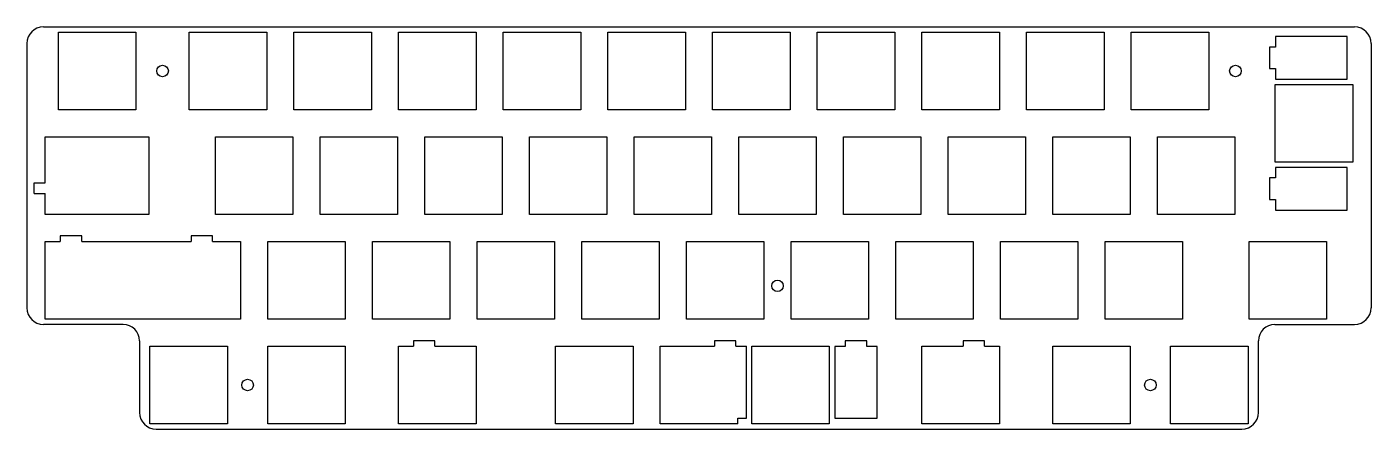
# Model space of a CAD drawing. Header units: millimetres. Extents: x 22 to 267, y -95 to -22.
import ezdxf

# ---------------------------------------------------------------- set-up
doc = ezdxf.new("R2010")
doc.units = ezdxf.units.MM

msp = doc.modelspace()

# ---------------------------------------------------------------- linework, layer by layer
at = {"color": 7, "linetype": 'Continuous'}
for p, q in [((24.975, -21.975), (263.625, -21.975)), ((27.7125, -37.05), (27.7125, -22.95)), ((27.7125, -22.95), (41.8125, -22.95)), ((41.8125, -22.95), (41.8125, -37.05)), ((51.525, -37.05), (51.525, -22.95)), ((51.525, -22.95), (65.625, -22.95)), ((65.625, -22.95), (65.625, -37.05)), ((70.575, -37.05), (70.575, -22.95)), ((70.575, -22.95), (84.675, -22.95)), ((84.675, -22.95), (84.675, -37.05)), ((89.625, -37.05), (89.625, -22.95)), ((89.625, -22.95), (103.725, -22.95)), ((103.725, -22.95), (103.725, -37.05)), ((108.675, -37.05), (108.675, -22.95)), ((108.675, -22.95), (122.775, -22.95)), ((122.775, -22.95), (122.775, -37.05)), ((127.725, -37.05), (127.725, -22.95)), ((127.725, -22.95), (141.825, -22.95)), ((141.825, -22.95), (141.825, -37.05)), ((146.775, -37.05), (146.775, -22.95)), ((146.775, -22.95), (160.875, -22.95)), ((160.875, -22.95), (160.875, -37.05)), ((165.825, -37.05), (165.825, -22.95)), ((165.825, -22.95), (179.925, -22.95)), ((179.925, -22.95), (179.925, -37.05)), ((184.875, -37.05), (184.875, -22.95)), ((184.875, -22.95), (198.975, -22.95)), ((198.975, -22.95), (198.975, -37.05)), ((203.925, -37.05), (203.925, -22.95)), ((203.925, -22.95), (218.025, -22.95)), ((218.025, -22.95), (218.025, -37.05)), ((222.975, -37.05), (222.975, -22.95)), ((222.975, -22.95), (237.075, -22.95)), ((237.075, -22.95), (237.075, -37.05)), ((249.219, -23.7509), (249.219, -25.6762)), ((262.248, -23.7509), (249.219, -23.7509)), ((262.248, -31.5004), (262.248, -23.7509)), ((21.975, -24.975), (21.975, -73.125)), ((249.219, -25.6762), (248.149, -25.6762)), ((248.149, -25.6762), (248.149, -29.5766)), ((266.625, -24.975), (266.625, -73.125)), ((248.149, -29.5766), (249.219, -29.5766)), ((249.219, -29.5766), (249.219, -31.5004)), ((249.219, -31.5004), (262.248, -31.5004)), ((249.169, -32.475), (263.269, -32.475)), ((249.169, -46.575), (249.169, -32.475)), ((263.269, -32.475), (263.269, -46.575)), ((41.8125, -37.05), (27.7125, -37.05)), ((65.625, -37.05), (51.525, -37.05)), ((84.675, -37.05), (70.575, -37.05)), ((103.725, -37.05), (89.625, -37.05)), ((122.775, -37.05), (108.675, -37.05)), ((141.825, -37.05), (127.725, -37.05)), ((160.875, -37.05), (146.775, -37.05)), ((179.925, -37.05), (165.825, -37.05)), ((198.975, -37.05), (184.875, -37.05)), ((218.025, -37.05), (203.925, -37.05)), ((237.075, -37.05), (222.975, -37.05)), ((25.3312, -42), (44.1938, -42)), ((25.3312, -50.3682), (25.3312, -42)), ((44.1938, -42), (44.1938, -56.1)), ((56.2875, -42), (70.3875, -42)), ((56.2875, -56.1), (56.2875, -42)), ((70.3875, -42), (70.3875, -56.1)), ((75.3375, -42), (89.4375, -42)), ((75.3375, -56.1), (75.3375, -42)), ((89.4375, -42), (89.4375, -56.1)), ((94.3875, -42), (108.487, -42)), ((94.3875, -56.1), (94.3875, -42)), ((108.487, -42), (108.487, -56.1)), ((113.437, -56.1), (113.437, -42)), ((113.437, -42), (127.537, -42)), ((127.537, -42), (127.537, -56.1)), ((132.487, -42), (146.588, -42)), ((132.487, -56.1), (132.487, -42)), ((146.588, -42), (146.588, -56.1)), ((151.537, -42), (165.637, -42)), ((151.537, -56.1), (151.537, -42)), ((165.637, -42), (165.637, -56.1)), ((170.588, -56.1), (170.588, -42)), ((170.588, -42), (184.688, -42)), ((184.688, -42), (184.688, -56.1)), ((189.637, -42), (203.737, -42)), ((189.637, -56.1), (189.637, -42)), ((203.737, -42), (203.737, -56.1)), ((208.688, -56.1), (208.688, -42)), ((208.688, -42), (222.787, -42)), ((222.787, -42), (222.787, -56.1)), ((227.737, -42), (241.837, -42)), ((227.737, -56.1), (227.737, -42)), ((241.837, -42), (241.837, -56.1)), ((263.269, -46.575), (249.169, -46.575)), ((262.248, -47.5509), (249.219, -47.551)), ((249.219, -47.551), (249.219, -49.4749)), ((262.248, -55.3006), (262.248, -47.5509)), ((23.2929, -50.3682), (25.3312, -50.3682)), ((23.2929, -52.2682), (23.2929, -50.3682)), ((249.219, -49.4749), (248.149, -49.4749)), ((248.149, -49.4749), (248.149, -53.3752)), ((23.2929, -52.2682), (25.3312, -52.2682)), ((25.3312, -56.1), (25.3312, -52.2682)), ((248.149, -53.3752), (249.219, -53.3752)), ((249.219, -53.3752), (249.219, -55.3006)), ((44.1938, -56.1), (25.3312, -56.1)), ((70.3875, -56.1), (56.2875, -56.1)), ((89.4375, -56.1), (75.3375, -56.1)), ((108.487, -56.1), (94.3875, -56.1)), ((127.537, -56.1), (113.437, -56.1)), ((146.588, -56.1), (132.487, -56.1)), ((165.637, -56.1), (151.537, -56.1)), ((184.688, -56.1), (170.588, -56.1)), ((203.737, -56.1), (189.637, -56.1)), ((222.787, -56.1), (208.688, -56.1)), ((241.837, -56.1), (227.737, -56.1)), ((249.219, -55.3006), (262.248, -55.3006)), ((25.3312, -61.05), (28.056, -61.05)), ((25.3312, -75.15), (25.3312, -61.05)), ((28.056, -60.0301), (28.056, -61.05)), ((31.9563, -60.0301), (28.056, -60.0301)), ((31.9563, -61.05), (31.9563, -60.0301)), ((31.9563, -61.05), (51.8547, -61.05)), ((51.8547, -60.0301), (51.8547, -61.05)), ((55.7551, -60.0301), (51.8547, -60.0301)), ((55.7551, -61.05), (55.7551, -60.0301)), ((55.7551, -61.05), (60.8625, -61.05)), ((60.8625, -61.05), (60.8625, -75.15)), ((65.8125, -75.15), (65.8125, -61.05)), ((65.8125, -61.05), (79.9125, -61.05)), ((79.9125, -61.05), (79.9125, -75.15)), ((84.8625, -75.15), (84.8625, -61.05)), ((84.8625, -61.05), (98.9625, -61.05)), ((98.9625, -61.05), (98.9625, -75.15)), ((103.912, -75.15), (103.912, -61.05)), ((103.912, -61.05), (118.012, -61.05)), ((118.012, -61.05), (118.012, -75.15)), ((122.962, -75.15), (122.962, -61.05)), ((122.962, -61.05), (137.062, -61.05)), ((137.062, -61.05), (137.062, -75.15)), ((142.012, -75.15), (142.012, -61.05)), ((142.012, -61.05), (156.112, -61.05)), ((156.112, -61.05), (156.112, -75.15)), ((161.062, -75.15), (161.062, -61.05)), ((161.062, -61.05), (175.162, -61.05)), ((175.162, -61.05), (175.162, -75.15)), ((180.112, -75.15), (180.112, -61.05)), ((180.112, -61.05), (194.212, -61.05)), ((194.212, -61.05), (194.212, -75.15)), ((199.162, -75.15), (199.162, -61.05)), ((199.162, -61.05), (213.262, -61.05)), ((213.262, -61.05), (213.262, -75.15)), ((218.212, -75.15), (218.212, -61.05)), ((218.212, -61.05), (232.312, -61.05)), ((232.312, -61.05), (232.312, -75.15)), ((244.406, -75.15), (244.406, -61.05)), ((244.406, -61.05), (258.506, -61.05)), ((258.506, -61.05), (258.506, -75.15)), ((60.8625, -75.15), (25.3312, -75.15)), ((79.9125, -75.15), (65.8125, -75.15)), ((98.9625, -75.15), (84.8625, -75.15)), ((118.012, -75.15), (103.912, -75.15)), ((137.062, -75.15), (122.962, -75.15)), ((156.112, -75.15), (142.012, -75.15)), ((175.162, -75.15), (161.062, -75.15)), ((194.212, -75.15), (180.112, -75.15)), ((213.262, -75.15), (199.162, -75.15)), ((232.312, -75.15), (218.212, -75.15)), ((258.506, -75.15), (244.406, -75.15)), ((39.475, -76.125), (24.975, -76.125)), ((249.125, -76.125), (263.625, -76.125)), ((42.475, -79.125), (42.475, -92.175)), ((44.3813, -94.2), (44.3813, -80.1)), ((44.3813, -80.1), (58.4812, -80.1)), ((58.4812, -80.1), (58.4812, -94.2)), ((65.8125, -80.1), (79.9125, -80.1)), ((65.8125, -94.2), (65.8125, -80.1)), ((79.9125, -80.1), (79.9125, -94.2)), ((89.625, -80.1), (92.3498, -80.1)), ((89.625, -94.2), (89.625, -80.1)), ((92.3498, -79.0801), (92.3498, -80.1)), ((96.2501, -79.0801), (92.3498, -79.0801)), ((96.2501, -80.1), (96.2501, -79.0801)), ((96.2501, -80.1), (103.725, -80.1)), ((103.725, -80.1), (103.725, -94.2)), ((118.2, -94.2), (118.2, -80.1)), ((118.2, -80.1), (132.3, -80.1)), ((132.3, -80.1), (132.3, -94.2)), ((137.25, -80.1), (147.118, -80.1)), ((137.25, -94.2), (137.25, -80.1)), ((151.019, -79.0801), (147.118, -79.0801)), ((147.118, -79.0801), (147.118, -80.1)), ((151.019, -80.1), (151.019, -79.0801)), ((151.019, -80.1), (152.943, -80.1)), ((152.943, -93.1794), (152.943, -80.1)), ((153.919, -80.1), (168.019, -80.1)), ((153.919, -94.2), (153.919, -80.1)), ((168.019, -80.1), (168.019, -94.2)), ((170.917, -80.1503), (168.993, -80.1503)), ((168.993, -80.1503), (168.993, -93.1794)), ((174.818, -79.0801), (170.917, -79.0801)), ((170.917, -79.0801), (170.917, -80.1503)), ((174.818, -80.1503), (174.818, -79.0801)), ((176.743, -80.1503), (174.818, -80.1503)), ((176.743, -93.1794), (176.743, -80.1503)), ((184.875, -80.1), (192.348, -80.1)), ((184.875, -94.2), (184.875, -80.1)), ((192.348, -79.0801), (192.348, -80.1)), ((196.249, -79.0801), (192.348, -79.0801)), ((196.249, -80.1), (196.249, -79.0801)), ((196.249, -80.1), (198.975, -80.1)), ((198.975, -80.1), (198.975, -94.2)), ((208.688, -80.1), (222.787, -80.1)), ((208.688, -94.2), (208.688, -80.1)), ((222.787, -80.1), (222.787, -94.2)), ((230.119, -94.2), (230.119, -80.1)), ((230.119, -80.1), (244.219, -80.1)), ((244.219, -80.1), (244.219, -94.2)), ((246.125, -92.175), (246.125, -79.125)), ((58.4812, -94.2), (44.3813, -94.2)), ((45.475, -95.175), (243.125, -95.175)), ((79.9125, -94.2), (65.8125, -94.2)), ((103.725, -94.2), (89.625, -94.2)), ((132.3, -94.2), (118.2, -94.2)), ((151.35, -94.2), (137.25, -94.2)), ((151.35, -94.2), (151.35, -93.1794)), ((151.35, -93.1794), (152.943, -93.1794)), ((168.019, -94.2), (153.919, -94.2)), ((168.993, -93.1794), (176.743, -93.1794)), ((198.975, -94.2), (184.875, -94.2)), ((222.787, -94.2), (208.688, -94.2)), ((244.219, -94.2), (230.119, -94.2))]:
    msp.add_line(p, q, dxfattribs=at)
for centre in [(46.6688, -30), (241.931, -30), (158.5875, -69.1), (62.1469, -87.15), (226.453, -87.15)]:
    msp.add_circle(centre, 1.05, dxfattribs=at)
for centre, start, end in [((24.975, -24.975), 90, 180), ((263.625, -24.975), 0, 90), ((24.975, -73.125), 180, 270), ((263.625, -73.125), 270, 0), ((39.475, -79.125), 0, 90), ((249.125, -79.125), 90, 180), ((45.475, -92.175), 180, 270), ((243.125, -92.175), 270, 0)]:
    msp.add_arc(centre, 3, start, end, dxfattribs=at)

doc.saveas('drawing.dxf')
